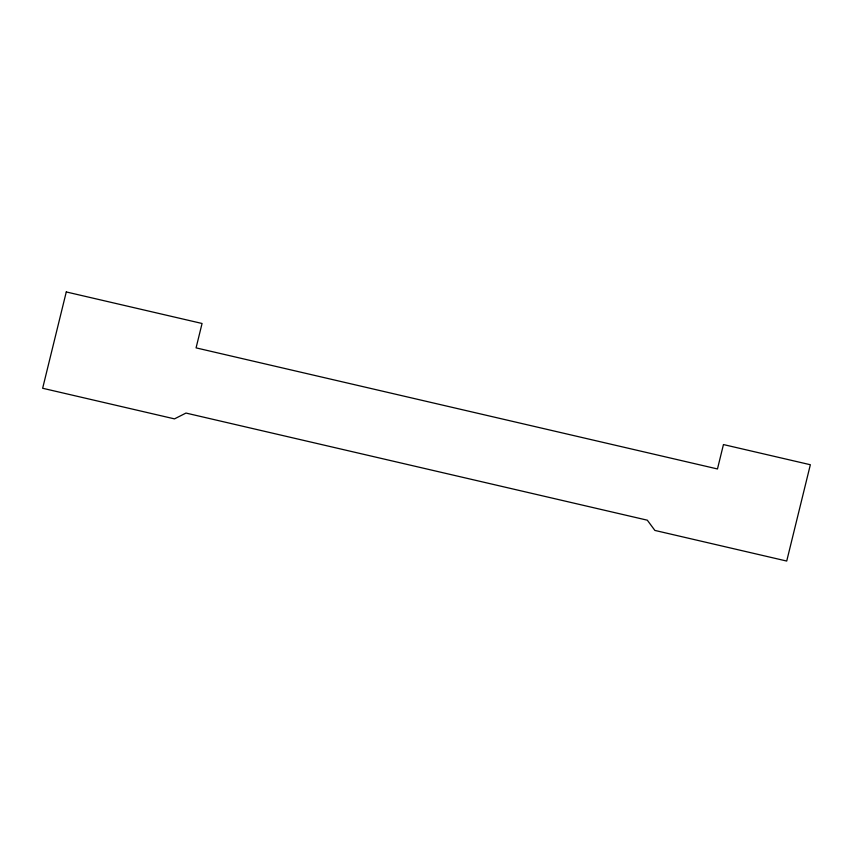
<?xml version="1.0" encoding="UTF-8"?>
<svg xmlns="http://www.w3.org/2000/svg" width="853" height="853" viewBox="0 0 853 853"><rect width="100%" height="100%" fill="white"/><g stroke="black" fill="none" stroke-linecap="round" stroke-linejoin="round"><path stroke-width="1.28" d="M66.278 291.95L42.65 388.264L174.492 418.876L185.986 413.065L647.32 520.191L654.88 530.427L786.722 561.05L810.35 464.736L723.451 444.562L717.469 468.958L196.073 347.875L202.065 323.479L66.278 291.95"/></g></svg>
